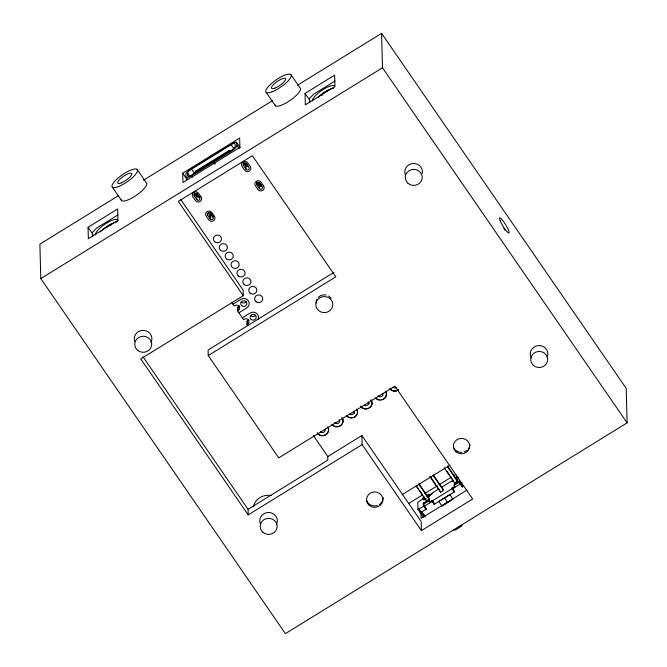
<?xml version="1.0" encoding="UTF-8"?>
<svg xmlns="http://www.w3.org/2000/svg" width="667" height="667" viewBox="0 0 667 667"><rect width="100%" height="100%" fill="white"/><g stroke="black" fill="none" stroke-linecap="round" stroke-linejoin="round"><path stroke-width="1" d="M229.19 151.592L230.932 150.517L228.939 150.617L195.698 171.119L195.189 173.303M317.334 433.158A6.111 5.778 -1.5 0 0 320.46 435.459L321.436 435.693A6.111 5.778 -1.5 0 0 328.381 431.407L328.548 430.248A6.111 5.778 -1.5 0 0 328.056 427.447M331.799 424.229A6.111 5.778 -1.5 0 0 334.926 426.538L335.901 426.772A6.111 5.778 -1.5 0 0 342.846 422.486L343.013 421.319A6.111 5.778 -1.5 0 0 342.046 417.684M346.265 415.308A6.111 5.778 -1.5 0 0 349.391 417.609L350.367 417.842A6.111 5.778 -1.5 0 0 357.312 413.565L357.479 412.398A6.111 5.778 -1.5 0 0 356.987 409.596M360.73 406.386A6.111 5.778 -1.5 0 0 363.857 408.688L364.832 408.921A6.111 5.778 -1.5 0 0 371.777 404.636L371.944 403.477A6.111 5.778 -1.5 0 0 370.977 399.841M371.777 404.636L371.944 403.477M375.813 398.216A6.111 5.778 -1.5 0 0 378.322 399.766L379.298 400A6.111 5.778 -1.5 0 0 386.243 395.714L386.41 394.547A6.111 5.778 -1.5 0 0 385.918 391.754M386.243 395.714L386.41 394.547M211.239 217.108L209.963 216.008L208.279 212.806M212.948 216.05L210.172 212.398M427.805 497.582L429.365 496.623L428.614 494.23L429.515 495.614C429.298 496.256 430.565 493.755 432.108 493.713L432.091 493.138L438.944 488.903M195.289 171.544L195.231 172.545L195.714 171.744L229.598 151.167L229.84 150.367M462.173 524.704L461.764 526.03L455.494 529.898L453.635 529.973M452.993 499.174L449.875 494.647L438.853 501.442L441.971 505.97L451.301 500.217M441.971 505.97L452.209 499.625M430.323 495.097L431.933 493.613L429.498 495.114M462.373 486.935L460.138 483.141L460.538 482.9L462.765 486.693L462.373 486.935L460.338 483.992L452.534 488.803L454.836 486.418L451.993 488.169L454.219 491.963L454.21 491.387M118.668 195.548L39.887 244.155L40.787 278.589L285.409 633.65L627.113 422.845L626.213 388.411L381.591 33.35L297.49 85.234M143.455 180.257L272.703 100.525M88.052 227.247L117.667 208.979L117.967 220.418L88.352 238.686L88.052 227.247L93.046 234.501M305.036 93.388L334.651 75.121L334.951 86.56L305.336 104.827L305.036 93.388L310.03 100.642M182.7 173.195L239.653 138.061L239.895 147.39L182.95 182.525L182.7 173.195L186.401 178.564L186.46 180.64M117.967 214.916L96.707 228.031L92.48 232.333L92.588 236.477M334.951 81.057L313.69 94.172L309.463 98.474L309.571 102.618M106.803 226.847L110.43 224.612L110.98 225.421M323.787 92.988L327.414 90.754M321.202 95.731L322.77 94.764M40.787 278.589L382.491 67.784L381.591 33.35M180.532 199.266L243.122 290.112L243.272 295.664L140.762 358.904L248.216 514.874L362.123 444.606L361.898 435.518L327.722 456.603L327.814 460.155L248.074 509.321L248.216 514.874M333.892 272.394L208.096 350L208.237 355.553L278.739 457.879L394.922 386.201L472.645 499.008L421.386 530.624L362.123 444.606M208.237 355.553L335.809 276.855L252.359 155.719L178.322 201.401L243.272 295.664M402.093 494.697L449.933 465.182M408.954 503.31L422.228 495.122M424.879 493.48L437.269 485.843M439.036 484.751L451.426 477.105M453.193 476.013L455.844 474.379M426.255 495.764L428.589 494.33M454.802 478.156L457.454 476.521M441.521 487.319L451.801 480.974L451.817 481.549L453.243 480.674M426.255 498.541L423.92 499.983L423.186 498.908L424.737 497.949M427.063 496.506L428.623 495.548M455.719 478.831L458.371 477.197M423.895 498.783L423.545 498.407L417.792 502.293L417.934 509.321L423.753 506.178L424.062 505.403L425.696 507.904M456.461 479.906L458.229 478.814M455.569 482.266L457.704 480.949L447.424 466.025M416.116 486.018L426.396 500.934L429.24 499.183L418.943 483.592M429.781 476.405L440.637 492.154L443.48 490.395L443.463 489.728L433.183 474.812M444.022 467.617L454.869 483.375L457.72 481.616L457.704 480.949M428.731 499.775L429.706 502.893L432.124 500.95L432.133 501.392L424.262 506.245L423.453 504.802L423.295 503.126L428.731 499.775L429.781 502.543M460.138 483.141L459.371 480.874L454.06 484.15L454.227 485.826L455.102 486.927M423.328 504.352L428.764 500.992M454.094 485.368L459.405 482.091L459.371 480.874M429.506 502.043L432.274 500.333L434.509 504.127L432.833 501.134M432.291 500.909L452.009 488.753M462.765 486.693L460.547 483.483L462.106 482.516M425.955 508.954L426.296 509.196L420.31 512.656L417.934 509.321M451.993 488.169L454.569 491.754L434.159 504.335L434.492 503.685M454.21 491.521L452.526 488.361M467.017 490.062L421.069 518.409L420.91 512.489M215.191 164.015L213.465 161.506L191.712 174.929A4.752 1.326 -34.6 0 1 187.685 175.83L187.619 173.137A4.752 1.326 -34.6 0 1 191.562 169.126L231.082 144.747A4.752 1.326 -34.6 0 1 235.109 143.839L235.184 146.532A4.752 1.326 -34.6 0 1 231.241 150.55L213.757 161.331L213.773 161.998L231.257 151.217A6.795 1.893 -34.6 0 0 236.893 145.481L236.818 142.788A6.795 1.893 -34.6 0 0 231.065 144.08L191.546 168.459A6.795 1.893 -34.6 0 0 185.91 174.195L185.976 176.888L187.685 179.365M185.976 176.888A6.795 1.893 -34.6 0 0 191.729 175.596L213.482 162.173L213.465 161.506M194.38 193.03L195.364 194.789L197.073 193.73L198.341 195.481M243.763 163.082L244.572 164.432L246.281 163.382L247.774 165.358M195.364 194.789L196.065 195.806L197.774 194.756M244.572 164.432L245.273 165.458L246.982 164.399M209.596 215.466L211.306 214.415M258.796 185.118L260.505 184.059C264.632 188.761 257.204 186.502 257.487 182.458M209.963 216.008L211.672 214.949M259.171 185.651L260.88 184.601M231.791 302.501L232.95 304.185L240.804 299.333A5.436 5.136 -1.5 0 1 248.324 300.825A5.436 5.136 -1.5 0 1 246.723 307.929L238.869 312.781L237.569 310.872L237.477 307.362L238.219 306.903A3.06 2.885 -1.5 0 0 239.278 305.794M237.569 310.872L238.311 310.422A3.06 2.885 -1.5 0 0 239.211 306.42A3.06 2.885 -1.5 0 0 234.984 305.586L234.242 306.045L232.95 304.185M238.869 312.781L242.346 317.825L250.208 312.981A5.436 5.136 -1.5 0 1 258.012 319.593M248.683 319.435A3.06 2.885 -1.5 0 1 247.624 320.552L246.882 321.002L246.973 324.521L247.832 325.788M246.973 324.521L247.715 324.062A3.06 2.885 -1.5 0 0 248.608 320.06A3.06 2.885 -1.5 0 0 244.38 319.226L243.638 319.685L242.346 317.825M318.451 97.365L318.267 96.948A12.223 3.41 -34.6 0 1 333.65 88.277M390.27 389.069A6.111 5.778 -1.5 0 0 392.78 390.62L393.763 390.854A6.111 5.778 -1.5 0 0 398.524 389.711M389.661 388.536A6.111 5.778 -1.5 0 0 392.788 390.837L393.763 391.07A6.111 5.778 -1.5 0 0 398.532 389.928M375.804 397.991A6.111 5.778 -1.5 0 0 378.314 399.541L379.298 400M360.722 406.161A6.111 5.778 -1.5 0 0 363.849 408.462L364.832 408.696A6.111 5.778 -1.5 0 0 368.743 408.079M353.352 417.384A6.111 5.778 -1.5 0 1 350.367 417.625L349.391 417.609M317.325 432.933A6.111 5.778 -1.5 0 0 320.452 435.234L321.436 435.468A6.111 5.778 -1.5 0 0 327.564 432.925M229.598 151.167L230.415 151.576M198.566 195.714L197.149 196.89L196.065 195.806M423.603 497.874L423.178 497.582L423.186 498.908M246.99 165.8L247.632 166.642M197.782 196.156L198.433 196.99M245.273 165.458L246.24 166.533L246.365 165.541M421.294 511.589L424.804 516.683M382.491 67.784L627.113 422.845M290.854 74.521L300.108 87.944A15.283 4.26 -34.6 0 1 289.57 100.8A15.283 4.26 -34.6 0 1 274.946 104.786M266.166 92.379L275.421 105.803M236.818 142.788L240.153 147.624M236.893 145.481L239.17 148.783M243.897 162.723L245.965 165.733L246.056 169.251A1.701 1.601 -1.5 0 0 248.407 169.71A1.701 1.601 -1.5 0 0 248.908 167.492L246.315 163.732A1.701 1.601 -1.5 0 0 243.964 163.265A1.701 1.601 -1.5 0 0 243.463 165.491L246.056 169.251M257.22 182.066L259.288 185.067A1.701 1.601 -1.5 0 0 259.938 185.626M231.082 144.747L234.009 148.991M256.787 184.826L259.38 188.586A1.701 1.601 -1.5 0 0 261.731 189.044A1.701 1.601 -1.5 0 0 262.231 186.827L259.638 183.066A1.701 1.601 -1.5 0 0 257.287 182.6A1.701 1.601 -1.5 0 0 256.787 184.826L256.72 182.191M447.44 466.692L457.72 481.616M446.857 471.102L449.716 475.246M450.859 476.905L453.71 481.049M452.626 481.874L452.334 481.032M433.2 475.479L443.48 490.395M213.757 161.331L214.907 163.006M430.907 477.397L440.637 492.154M213.482 162.173L214.632 163.849M444.355 497.824L447.482 502.351M432.124 500.95L434.15 503.893M432.133 501.392L434.159 504.335M418.959 484.259L429.24 499.183M416.667 486.176L418.384 488.669M419.526 490.32L422.378 494.472M423.52 496.123L425.804 499.441M423.295 503.126L424.037 504.202M423.737 505.603L426.296 509.196M191.562 169.126L194.489 173.37M423.753 506.178L425.963 509.396L425.946 508.821M191.729 175.596L192.871 177.247M421.377 511.631L425.079 516.983M187.619 173.137L189.837 176.363M419.084 509.063L421.302 512.273M423.545 517.325L420.152 512.531M199.7 197.841L197.107 194.08A1.701 1.601 -1.5 0 0 194.756 193.622A1.701 1.601 -1.5 0 0 194.264 195.84L196.848 199.6A1.701 1.601 -1.5 0 0 199.2 200.067A1.701 1.601 -1.5 0 0 199.7 197.841L199.65 196.09M213.023 217.175L210.43 213.423A1.701 1.601 -1.5 0 0 208.079 212.956A1.701 1.601 -1.5 0 0 207.587 215.174L210.172 218.934A1.701 1.601 -1.5 0 0 212.523 219.401A1.701 1.601 -1.5 0 0 213.023 217.175L212.973 215.424M361.898 435.518L421.144 521.519L421.386 530.624M137.085 169.376L146.34 182.808A15.283 4.26 -34.6 0 1 135.801 195.664A15.283 4.26 -34.6 0 1 121.186 199.641M313.315 435.476L327.972 456.745M112.398 187.235L121.652 200.667M142.971 356.778L248.074 509.321M423.512 514.082L424.662 515.791M460.338 483.992L459.405 482.091M260.505 184.059L259.588 182.508M245.981 162.931L246.281 163.382M196.782 193.288L197.073 193.73M460.538 482.9L460.547 483.483M454.852 482.708L454.869 483.375M429.331 495.423L429.365 496.623M426.38 500.275L426.396 500.934M357.479 412.398L357.479 412.623A6.111 5.778 -1.5 0 0 356.52 408.988M343.013 421.319L343.013 421.544A6.111 5.778 -1.5 0 0 342.054 417.909M342.846 422.486L342.838 422.261A6.111 5.778 -1.5 0 1 338.886 426.313M335.901 426.772L335.901 426.547A6.111 5.778 -1.5 0 0 337.911 426.547M334.926 426.538L334.917 426.313A6.111 5.778 -1.5 0 1 332.416 424.762M328.548 430.248L328.548 430.465A6.111 5.778 -1.5 0 0 327.589 426.83M328.381 431.407L328.372 431.19A6.111 5.778 -1.5 0 1 328.047 432.091M259.288 185.067L259.38 188.586M243.397 162.856L243.463 165.491M247.624 320.552L247.715 324.062M238.219 306.903L238.311 310.422M228.939 150.617L228.956 151.242M210.172 218.934L210.08 215.424A1.701 1.601 -1.5 0 0 210.372 215.741M207.537 213.423L207.587 215.174M196.848 199.6L196.757 196.09A1.701 1.601 -1.5 0 0 199.108 196.548M195.698 171.119L195.714 171.744M194.214 194.08L194.264 195.84M255.794 315.041A3.06 2.885 -1.5 0 1 250.509 315.324M248.316 166.2A1.701 1.601 -1.5 0 1 245.965 165.733M246.398 301.401A3.06 2.885 -1.5 0 1 241.112 301.676M396.531 387.335A2.718 2.568 -1.5 0 1 392.93 387.252M382.891 393.447A2.718 2.568 -1.5 0 1 378.047 395.706M385.451 391.137A6.111 5.778 -1.5 0 1 386.41 394.772M386.235 395.489A6.111 5.778 -1.5 0 1 381.307 399.775M368.134 401.817A2.718 2.568 -1.5 0 1 363.999 405.102M370.985 400.058A6.111 5.778 -1.5 0 1 371.944 403.693M371.769 404.419A6.111 5.778 -1.5 0 1 369.593 407.554M369.235 403.227A3.393 3.21 -1.5 0 1 369.101 403.91M353.96 411.297A2.718 2.568 -1.5 0 1 349.533 414.024M356.978 414.24A6.111 5.778 -1.5 0 1 354.277 417M348.466 417.008A6.111 5.778 -1.5 0 1 346.873 415.841M354.636 412.831A3.393 3.21 -1.5 0 1 354.352 413.473M339.203 419.668A2.718 2.568 -1.5 0 1 338.402 423.22A2.718 2.568 -1.5 0 1 334.651 422.478M325.029 429.139A2.718 2.568 -1.5 0 1 320.602 431.874M503.835 228.181A8.829 1.517 58.3 0 1 504.844 230.082M312.74 101.109A13.248 3.694 -34.6 0 1 322.578 89.895A13.248 3.694 -34.6 0 1 334.759 86.76M100.225 231.908A12.223 3.41 -34.6 0 1 116.667 222.136M95.756 234.967A13.248 3.694 -34.6 0 1 106.562 223.137A13.248 3.694 -34.6 0 1 117.634 221.477M316.125 303.01A8.154 7.704 -1.5 0 1 317 299.108M318.209 297.449A8.154 7.704 -1.5 0 1 319.827 296.14M320.435 295.798A8.154 7.704 -1.5 0 1 321.744 295.264M322.428 295.089A8.154 7.704 -1.5 0 1 325.955 295.047M328.581 296.04A8.154 7.704 -1.5 0 1 331.099 298.366M405.202 174.437A8.829 8.346 -1.5 0 1 413.131 163.507A8.829 8.346 -1.5 0 1 422.236 173.545M531.266 357.879A8.829 8.346 -1.5 0 1 538.594 345.598A8.829 8.346 -1.5 0 1 547.248 357.037M134.684 341.329A8.829 8.346 -1.5 0 1 143.772 330.398A8.829 8.346 -1.5 0 1 150.95 342.488M260.147 523.42A8.829 8.346 -1.5 0 1 269.235 512.498A8.829 8.346 -1.5 0 1 276.413 524.579M253.302 506.753A15.283 14.441 -1.5 0 1 271.427 495.573M469.943 444.564A8.488 8.021 -1.5 0 1 468.242 449.124M467.25 450.167A8.488 8.021 -1.5 0 1 464.082 451.934M461.906 452.326A8.488 8.021 -1.5 0 1 459.696 452.168M458.979 451.993A8.488 8.021 -1.5 0 1 453.385 446.823M383.141 497.415A8.488 8.021 -1.5 0 1 380.974 503.21M380.457 503.71A8.488 8.021 -1.5 0 1 379.29 504.577M377.289 505.478A8.488 8.021 -1.5 0 1 370.81 505.019M370.168 504.677A8.488 8.021 -1.5 0 1 366.592 500.367M250.325 166.633L247.74 162.873A3.393 3.21 -1.5 0 0 243.038 161.948A3.393 3.21 -1.5 0 0 242.046 166.391L244.631 170.152A3.393 3.21 -1.5 0 0 249.333 171.077A3.393 3.21 -1.5 0 0 250.325 166.633M263.648 185.968L261.064 182.208A3.393 3.21 -1.5 0 0 256.361 181.282A3.393 3.21 -1.5 0 0 255.369 185.726L257.954 189.486A3.393 3.21 -1.5 0 0 262.656 190.412A3.393 3.21 -1.5 0 0 263.648 185.968M201.126 196.99L198.533 193.23A3.393 3.21 -1.5 0 0 193.839 192.296A3.393 3.21 -1.5 0 0 192.838 196.74L195.431 200.5A3.393 3.21 -1.5 0 0 200.125 201.426A3.393 3.21 -1.5 0 0 201.126 196.99M214.449 216.325L211.856 212.565A3.393 3.21 -1.5 0 0 207.162 211.631A3.393 3.21 -1.5 0 0 206.161 216.075L208.754 219.835A3.393 3.21 -1.5 0 0 213.448 220.769A3.393 3.21 -1.5 0 0 214.449 216.325M272.219 91.729A15.283 4.26 -34.6 0 0 291.329 75.546A15.283 4.26 -34.6 0 0 271.994 83.075A15.283 4.26 -34.6 0 0 272.219 91.729M275.012 88.052A8.488 2.368 -34.6 0 0 285.626 79.056A8.488 2.368 -34.6 0 0 274.887 83.242A8.488 2.368 -34.6 0 0 275.012 88.052M118.451 186.593A15.283 4.26 -34.6 0 0 137.56 170.402A15.283 4.26 -34.6 0 0 118.226 177.931A15.283 4.26 -34.6 0 0 118.451 186.593M121.244 182.908A8.488 2.368 -34.6 0 0 131.866 173.92A8.488 2.368 -34.6 0 0 121.119 178.097A8.488 2.368 -34.6 0 0 121.244 182.908M214.699 241.771A4.077 3.852 -1.5 0 0 221.411 239.686A4.077 3.852 -1.5 0 0 216.166 235.243A4.077 3.852 -1.5 0 0 214.699 241.771M220.594 250.325A4.077 3.852 -1.5 0 0 227.305 248.249A4.077 3.852 -1.5 0 0 222.061 243.797A4.077 3.852 -1.5 0 0 220.594 250.325M226.488 258.879A4.077 3.852 -1.5 0 0 233.2 256.803A4.077 3.852 -1.5 0 0 227.956 252.351A4.077 3.852 -1.5 0 0 226.488 258.879M232.383 267.442A4.077 3.852 -1.5 0 0 239.094 265.358A4.077 3.852 -1.5 0 0 233.85 260.914A4.077 3.852 -1.5 0 0 232.383 267.442M238.277 275.996A4.077 3.852 -1.5 0 0 244.989 273.912A4.077 3.852 -1.5 0 0 239.745 269.468A4.077 3.852 -1.5 0 0 238.277 275.996M244.172 284.551A4.077 3.852 -1.5 0 0 250.884 282.466A4.077 3.852 -1.5 0 0 245.639 278.022A4.077 3.852 -1.5 0 0 244.172 284.551M250.067 293.105A4.077 3.852 -1.5 0 0 256.778 291.02A4.077 3.852 -1.5 0 0 251.534 286.577A4.077 3.852 -1.5 0 0 250.067 293.105M255.961 301.659A4.077 3.852 -1.5 0 0 262.673 299.575A4.077 3.852 -1.5 0 0 257.429 295.131A4.077 3.852 -1.5 0 0 255.961 301.659M251.125 319.41A3.06 2.885 -1.5 0 0 256.153 317.842A3.06 2.885 -1.5 0 0 252.218 314.507A3.06 2.885 -1.5 0 0 251.125 319.41M241.721 305.761A3.06 2.885 -1.5 0 0 246.757 304.202A3.06 2.885 -1.5 0 0 242.821 300.867A3.06 2.885 -1.5 0 0 241.721 305.761M500.2 220.835A8.829 1.517 58.3 0 0 508.537 232.933A8.829 1.517 58.3 0 0 504.26 222.553A8.829 1.517 58.3 0 0 500.2 220.835M369.26 505.378A8.154 7.704 -1.5 0 0 382.683 501.217A8.154 7.704 -1.5 0 0 372.194 492.321A8.154 7.704 -1.5 0 0 369.26 505.378M456.053 451.834A8.154 7.704 -1.5 0 0 469.476 447.674A8.154 7.704 -1.5 0 0 458.988 438.778A8.154 7.704 -1.5 0 0 456.053 451.834M263.006 532.349A8.488 8.021 -1.5 0 0 276.988 528.014A8.488 8.021 -1.5 0 0 266.058 518.751A8.488 8.021 -1.5 0 0 263.006 532.349M137.552 350.258A8.488 8.021 -1.5 0 0 151.534 345.915A8.488 8.021 -1.5 0 0 140.604 336.652A8.488 8.021 -1.5 0 0 137.552 350.258M408.062 183.367A8.488 8.021 -1.5 0 0 422.044 179.031A8.488 8.021 -1.5 0 0 411.114 169.76A8.488 8.021 -1.5 0 0 408.062 183.367M533.525 365.466A8.488 8.021 -1.5 0 0 547.507 361.122A8.488 8.021 -1.5 0 0 536.576 351.859A8.488 8.021 -1.5 0 0 533.525 365.466M318.634 310.564A8.488 8.021 -1.5 0 0 332.625 306.228A8.488 8.021 -1.5 0 0 321.694 296.957A8.488 8.021 -1.5 0 0 318.634 310.564"/></g></svg>
